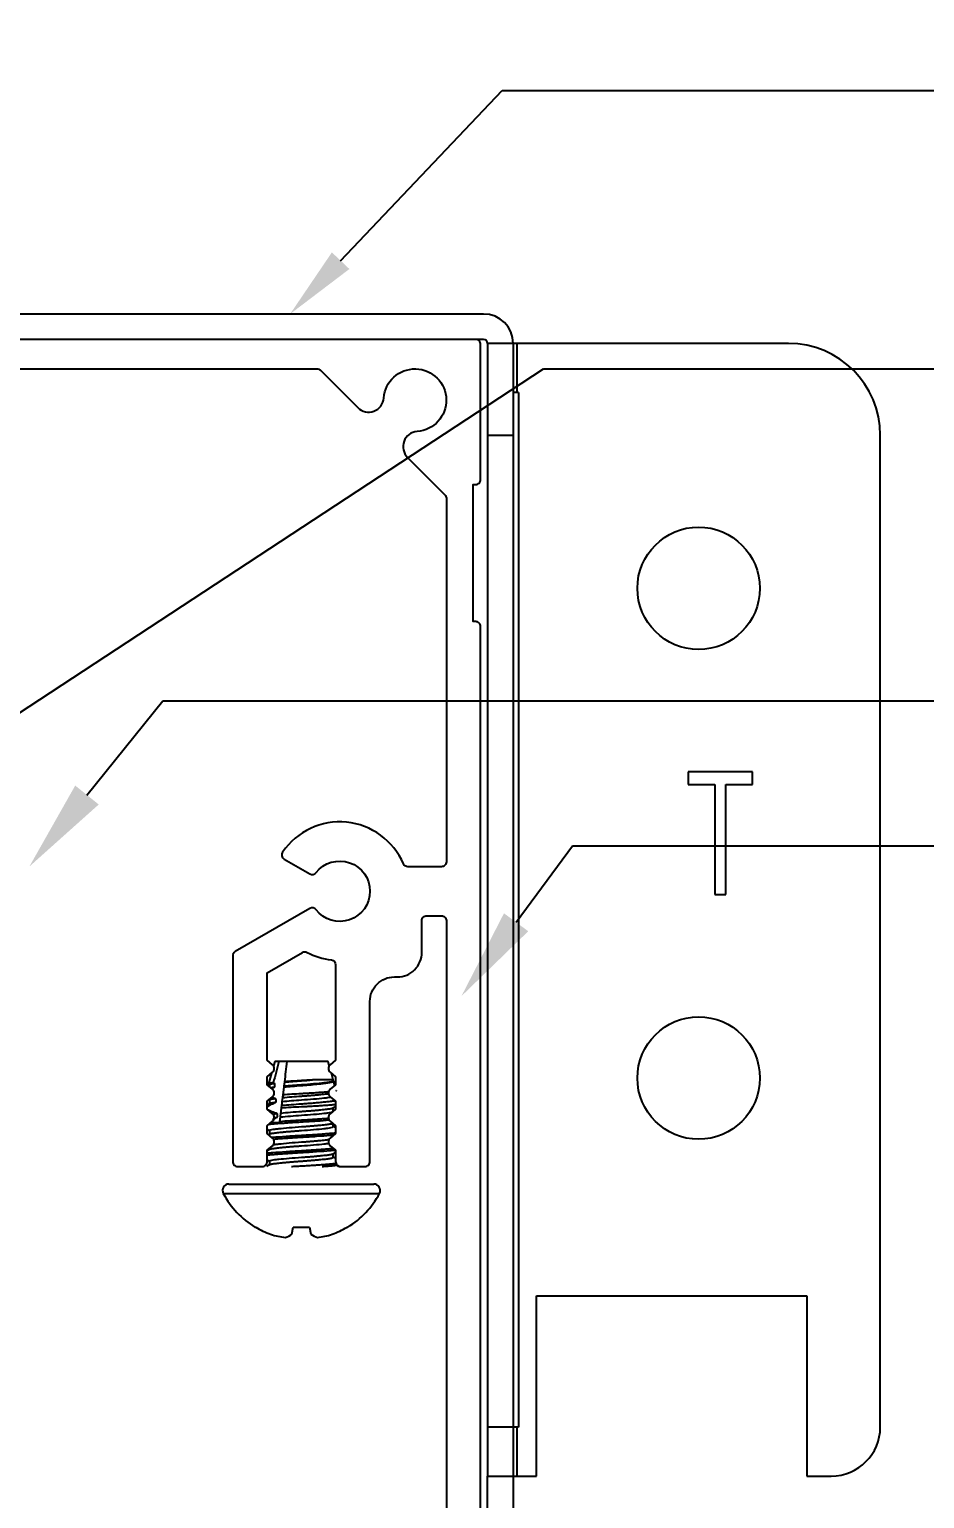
# Model space of a CAD drawing. Extents: x -3.31 to 5.76, y -0.45 to 4.26.
# Drawn here: x 0.578 to 2.407, y 1.26 to 4.26 of the extents above; entities that cross this region are included whole.
import ezdxf
from ezdxf import colors
from ezdxf.entities.mleader import LeaderData, LeaderLine
from ezdxf.math import Vec2, Vec3

# ---------------------------------------------------------------- set-up
doc = ezdxf.new("R2010")
doc.units = 0
doc.header["$LTSCALE"] = 0.5
doc.header["$MEASUREMENT"] = 0
doc.layers.add('CUST DWG', color=60, linetype='CONTINUOUS', lineweight=20)
for name, color, linetype in [('FAB DWG', 221, 'CONTINUOUS'), ('Hardware', 242, 'CONTINUOUS'), ('Housing', 150, 'CONTINUOUS'), ('Mounting', 4, 'CONTINUOUS')]:
    doc.layers.add(name, color=color, linetype=linetype)
doc.styles.add('LSAD_Standard', font='arial.ttf')
doc.styles.get("Standard").update_dxf_attribs({"font": 'arial.ttf'})

msp = doc.modelspace()

# ---------------------------------------------------------------- linework, layer by layer
at = {"layer": 'Hardware', "linetype": 'Continuous', "lineweight": 25, "transparency": 16777216}
for p, q in [((1.0795, 2.1521), (1.0771, 2.1435)), ((1.0878, 2.1521), (1.0795, 2.1521)), ((1.1051, 2.1521), (1.0878, 2.1521)), ((1.1885, 2.1521), (1.1051, 2.1521)), ((1.1909, 2.1435), (1.1885, 2.1521)), ((1.0728, 2.1284), (1.0666, 2.1066)), ((1.0689, 2.1052), (1.0689, 2.1009)), ((1.0968, 2.0842), (1.0987, 2.1002)), ((1.099, 2.1024), (1.1, 2.1103)), ((1.1991, 2.1148), (1.1566, 2.1148)), ((1.1991, 2.1148), (1.1952, 2.1284)), ((1.1991, 2.113), (1.1991, 2.1148)), ((1.2023, 2.1035), (1.1997, 2.1127)), ((1.0689, 2.074), (1.0689, 2.0665)), ((1.0737, 2.0972), (1.0736, 2.0969)), ((1.0951, 2.0708), (1.0961, 2.0787)), ((1.0629, 2.0551), (1.0629, 2.0551)), ((1.0641, 2.0598), (1.064, 2.0595)), ((1.0912, 2.0391), (1.0922, 2.047)), ((1.0935, 2.0573), (1.0941, 2.0629)), ((1.1991, 2.0509), (1.1991, 2.058)), ((1.0689, 2.0115), (1.0689, 2.004)), ((1.0897, 2.0271), (1.0713, 2.0271)), ((1.0897, 2.0271), (1.0901, 2.0301)), ((1.1991, 2.0193), (1.1991, 2.0251)), ((1.0689, 1.9751), (1.0689, 1.9728)), ((1.1991, 1.9568), (1.1991, 1.9642)), ((1.0689, 1.949), (1.0689, 1.9415)), ((0.986, 1.9021), (1.282, 1.9021)), ((0.9745, 1.8829), (1.2935, 1.8829)), ((1.0392, 1.814), (1.0407, 1.814)), ((1.1147, 1.7995), (1.1173, 1.814)), ((1.1173, 1.814), (1.1507, 1.814)), ((1.1507, 1.814), (1.1533, 1.7995)), ((1.2273, 1.814), (1.2288, 1.814))]:
    msp.add_line(p, q, dxfattribs=at)
for centre, radius, start, end in [((0.986, 1.8891), 0.013, 90, 207.9938), ((1.282, 1.8891), 0.013, 332.0062, 90), ((1.134, 1.9677), 0.1806, 207.9938, 238.3387), ((1.134, 1.9677), 0.1806, 301.6613, 332.0062), ((1.1336, 1.9699), 0.1815, 239.229, 249.8813), ((1.1344, 1.9699), 0.1815, 290.1187, 300.771), ((1.1171, 1.9435), 0.1512, 252.3082, 263.939), ((1.0901, 1.8349), 0.0431, 284.8076, 304.868), ((1.1779, 1.8349), 0.0431, 235.132, 255.1924), ((1.1509, 1.9435), 0.1512, 276.061, 287.6918)]:
    msp.add_arc(centre, radius, start, end, dxfattribs=at)
for start_param, end_param in [(5.267834, 5.285097), (5.338078, 5.356179), (5.412021, 5.431208)]:
    msp.add_ellipse((1.134, 2.3875), major_axis=(0, -0.5301), ratio=0.122785, start_param=start_param, end_param=end_param, dxfattribs=at)
for points in [[(1.0878, 2.1521), (1.0841, 2.1377), (1.0804, 2.1233), (1.0767, 2.1089)], [(1.1, 2.111), (1.1017, 2.1247), (1.1034, 2.1384), (1.1051, 2.1521)], [(1.0793, 2.1002), (1.0774, 2.0992), (1.0755, 2.0982), (1.0737, 2.0972)], [(1.0767, 2.1089), (1.0773, 2.1086), (1.078, 2.1083), (1.0787, 2.108)], [(1.0987, 2.1002), (1.0988, 2.1009), (1.0989, 2.1017), (1.099, 2.1024)], [(1.1, 2.1103), (1.1, 2.1105), (1.1, 2.1107), (1.1, 2.111)], [(1.1566, 2.1148), (1.1493, 2.1142), (1.1418, 2.1137), (1.134, 2.1133)], [(1.134, 2.113), (1.1414, 2.1136), (1.1492, 2.1141), (1.1566, 2.1148)], [(1.0679, 2.0742), (1.0682, 2.074), (1.0686, 2.0738), (1.0689, 2.0736)], [(1.0734, 2.0971), (1.0735, 2.0972), (1.0736, 2.0972), (1.0737, 2.0972)], [(1.064, 2.0597), (1.064, 2.0597), (1.064, 2.0598), (1.0641, 2.0598)], [(1.0758, 2.0451), (1.0781, 2.0454), (1.0808, 2.0458), (1.0842, 2.0462)], [(1.0941, 2.0629), (1.1063, 2.064), (1.1201, 2.065), (1.134, 2.066)], [(1.1985, 2.0576), (1.2003, 2.0587), (1.2022, 2.0598), (1.204, 2.0609)], [(1.1991, 2.0509), (1.1991, 2.0509), (1.1991, 2.0509), (1.1991, 2.0509)], [(1.064, 2.014), (1.0656, 2.013), (1.0673, 2.0121), (1.0689, 2.0111)], [(1.085, 2.0384), (1.0816, 2.0367), (1.0783, 2.035), (1.0749, 2.0333)], [(1.204, 2.0168), (1.2024, 2.0177), (1.2007, 2.0187), (1.1991, 2.0196)], [(1.0695, 2.0044), (1.0686, 2.0038), (1.0676, 2.0033), (1.0667, 2.0027)], [(1.0695, 1.9731), (1.0677, 1.972), (1.0658, 1.971), (1.064, 1.9699)], [(1.064, 1.9515), (1.0656, 1.9505), (1.0673, 1.9496), (1.0689, 1.9486)], [(1.1985, 1.9639), (1.2003, 1.965), (1.2022, 1.966), (1.204, 1.9671)], [(1.204, 1.9543), (1.2024, 1.9552), (1.2007, 1.9562), (1.1991, 1.9571)], [(1.0695, 1.9419), (1.0673, 1.9406), (1.0651, 1.9393), (1.0629, 1.938)], [(1.2077, 1.938), (1.2083, 1.9384), (1.2089, 1.9387), (1.2095, 1.9391)]]:
    msp.add_open_spline(points, degree=3, dxfattribs=at)
for points, knots in [([(1.0767, 2.1089), (1.0758, 2.1088), (1.074, 2.1086), (1.0718, 2.1082), (1.07, 2.1079), (1.0685, 2.1076), (1.0674, 2.1072), (1.0667, 2.1068), (1.0665, 2.1064), (1.0667, 2.1061), (1.0671, 2.106), (1.0672, 2.1059)], [0, 0, 0, 0, 0.112244, 0.224489, 0.339488, 0.454487, 0.576018, 0.697549, 0.822591, 0.947633, 1, 1, 1, 1]), ([(1.0672, 2.1059), (1.0675, 2.1057), (1.0681, 2.1054), (1.0687, 2.105), (1.0689, 2.1049)], [0, 0, 0, 0, 0.568127, 1, 1, 1, 1]), ([(1.0689, 2.1052), (1.0689, 2.1057), (1.0698, 2.1062), (1.0732, 2.1071), (1.0756, 2.1076), (1.0787, 2.108)], [0, 0, 0, 0, 0.5, 0.5, 1, 1, 1, 1]), ([(1.0714, 2.0988), (1.0715, 2.0989), (1.0725, 2.0991), (1.0747, 2.0996), (1.0778, 2.1), (1.0793, 2.1002)], [0.3191549, 0.3191549, 0.3191549, 0.3191549, 0.3566126, 0.6825629, 1, 1, 1, 1]), ([(1.0987, 2.1002), (1.1041, 2.1007), (1.1098, 2.1013), (1.1216, 2.1023), (1.1278, 2.1029), (1.134, 2.1034)], [0, 0, 0, 0, 0.5, 0.5, 1, 1, 1, 1]), ([(1.099, 2.1024), (1.1043, 2.1029), (1.1101, 2.1034), (1.122, 2.1044), (1.1281, 2.1048), (1.134, 2.1052)], [0, 0, 0, 0, 0.5, 0.5, 1, 1, 1, 1]), ([(1.134, 2.1133), (1.128, 2.1129), (1.1222, 2.1126), (1.1107, 2.1118), (1.1052, 2.1114), (1.1, 2.111)], [0, 0, 0, 0, 0.5, 0.5, 1, 1, 1, 1]), ([(1.1, 2.1103), (1.1052, 2.1108), (1.1108, 2.1113), (1.1224, 2.1122), (1.1283, 2.1126), (1.134, 2.113)], [0, 0, 0, 0, 0.5, 0.5, 1, 1, 1, 1]), ([(1.134, 2.1034), (1.1358, 2.1035), (1.1395, 2.1038), (1.1449, 2.1043), (1.1503, 2.1047), (1.1557, 2.1052), (1.1609, 2.1058), (1.1659, 2.1063), (1.1708, 2.1068), (1.1754, 2.1073), (1.1796, 2.1079), (1.1835, 2.1084), (1.1871, 2.1089), (1.1903, 2.1094), (1.193, 2.1098), (1.1953, 2.1103), (1.1971, 2.1108), (1.1985, 2.1113), (1.1994, 2.1118), (1.1997, 2.1124), (1.1997, 2.1129), (1.1993, 2.1132), (1.1991, 2.1134)], [0, 0, 0, 0, 0.048648, 0.0972962, 0.1472754, 0.1972547, 0.2473158, 0.2973769, 0.3488876, 0.4003983, 0.4505383, 0.5006782, 0.5522771, 0.6038759, 0.6539802, 0.7040826, 0.7557158, 0.807349, 0.8562902, 0.9052315, 0.9556005, 1, 1, 1, 1]), ([(1.134, 2.1052), (1.1421, 2.1058), (1.1507, 2.1064), (1.1668, 2.1078), (1.1742, 2.1085), (1.1832, 2.1095), (1.1859, 2.1098), (1.1905, 2.1104), (1.1924, 2.1107), (1.1973, 2.1116), (1.1991, 2.1123), (1.1991, 2.113)], [0, 0, 0, 0, 0.25, 0.25, 0.5, 0.5, 0.625, 0.625, 0.75, 0.75, 1, 1, 1, 1]), ([(1.0689, 2.074), (1.0689, 2.0745), (1.0701, 2.0751), (1.0733, 2.0759), (1.0746, 2.0761), (1.0776, 2.0766), (1.0793, 2.0768), (1.0812, 2.0771)], [0, 0, 0, 0, 0.5, 0.5, 0.75, 0.75, 1, 1, 1, 1]), ([(1.0746, 2.0799), (1.0746, 2.0798), (1.0746, 2.0798), (1.0747, 2.0798), (1.0769, 2.0789), (1.079, 2.0779), (1.0812, 2.0771)], [0.0001776785, 0.0001776785, 0.0001776785, 0.0001776785, 0.0001810115, 0.0001810115, 0.0001810115, 0.000362095, 0.000362095, 0.000362095, 0.000362095]), ([(1.0941, 2.0629), (1.0942, 2.0633), (1.0942, 2.0637), (1.0943, 2.0641), (1.0944, 2.0649), (1.0945, 2.0656), (1.0946, 2.0664), (1.0948, 2.0679), (1.0949, 2.0694), (1.0951, 2.0708)], [0.0000695081, 0.0000695081, 0.0000695081, 0.0000695081, 0.0001386637, 0.0001386637, 0.0001386637, 0.0002773283, 0.0002773283, 0.0002773283, 0.0005446923, 0.0005446923, 0.0005446923, 0.0005446923]), ([(1.0951, 2.0708), (1.1008, 2.0713), (1.1072, 2.0719), (1.1205, 2.073), (1.1274, 2.0735), (1.134, 2.074)], [0, 0, 0, 0, 0.5, 0.5, 1, 1, 1, 1]), ([(1.0961, 2.0787), (1.0962, 2.0798), (1.0964, 2.0809), (1.0965, 2.082), (1.0966, 2.0827), (1.0967, 2.0834), (1.0968, 2.0842)], [0, 0, 0, 0, 0.0001874354, 0.0001874354, 0.0001874354, 0.0003074882, 0.0003074882, 0.0003074882, 0.0003074882]), ([(1.0961, 2.0787), (1.1017, 2.0792), (1.1079, 2.0798), (1.1209, 2.0808), (1.1276, 2.0813), (1.134, 2.0818)], [0, 0, 0, 0, 0.5, 0.5, 1, 1, 1, 1]), ([(1.134, 2.0864), (1.1275, 2.0861), (1.121, 2.0857), (1.1084, 2.0849), (1.1024, 2.0846), (1.0968, 2.0842)], [0, 0, 0, 0, 0.5, 0.5, 1, 1, 1, 1]), ([(1.1895, 2.0902), (1.1887, 2.0901), (1.1865, 2.0899), (1.1827, 2.0896), (1.1781, 2.0893), (1.1732, 2.0889), (1.168, 2.0885), (1.1626, 2.0881), (1.1568, 2.0878), (1.1502, 2.0873), (1.1425, 2.0869), (1.1369, 2.0866), (1.134, 2.0864)], [0.4362175, 0.4362175, 0.4362175, 0.4362175, 0.4726258, 0.5252936, 0.5794574, 0.6336212, 0.686859, 0.7400967, 0.7948807, 0.8496647, 0.9243125, 1, 1, 1, 1]), ([(1.134, 2.0818), (1.1368, 2.082), (1.1423, 2.0824), (1.1507, 2.083), (1.1588, 2.0837), (1.1666, 2.0844), (1.1739, 2.0851), (1.1803, 2.0858), (1.1855, 2.0864), (1.1883, 2.0867), (1.1894, 2.0869)], [0, 0, 0, 0, 0.0884382, 0.1792117, 0.2716125, 0.3648493, 0.4580862, 0.550487, 0.6412605, 0.7087591, 0.7087591, 0.7087591, 0.7087591]), ([(1.134, 2.074), (1.1421, 2.0745), (1.1507, 2.0752), (1.1668, 2.0766), (1.1742, 2.0773), (1.1832, 2.0783), (1.1859, 2.0786), (1.1903, 2.0792), (1.1921, 2.0794), (1.1936, 2.0797)], [0, 0, 0, 0, 0.25, 0.25, 0.5, 0.5, 0.625, 0.625, 0.7398258, 0.7398258, 0.7398258, 0.7398258]), ([(1.134, 2.066), (1.1376, 2.0662), (1.1431, 2.0666), (1.1504, 2.0672), (1.156, 2.0676), (1.1619, 2.0681), (1.1678, 2.0686), (1.1736, 2.0692), (1.1791, 2.0697), (1.1842, 2.0702), (1.1889, 2.0707), (1.1933, 2.0712), (1.1973, 2.0717), (1.2002, 2.0721), (1.2018, 2.0724), (1.2023, 2.0724)], [0, 0, 0, 0, 0.0834251, 0.1260067, 0.1685884, 0.2182514, 0.2679144, 0.3190165, 0.3701187, 0.4198424, 0.4695662, 0.5207354, 0.5719047, 0.6216119, 0.6487071, 0.6487071, 0.6487071, 0.6487071]), ([(1.2052, 2.0931), (1.2052, 2.093), (1.2052, 2.0928), (1.2049, 2.0926), (1.2047, 2.0925)], [0, 0, 0, 0, 0.0476994, 0.08518842, 0.08518842, 0.08518842, 0.08518842]), ([(1.0695, 2.0669), (1.0682, 2.0661), (1.0664, 2.065), (1.0645, 2.064), (1.064, 2.0637)], [0, 0, 0, 0, 0.2434195, 0.3393253, 0.3393253, 0.3393253, 0.3393253]), ([(1.0819, 2.0693), (1.0787, 2.0676), (1.0755, 2.0659), (1.0723, 2.0642), (1.0706, 2.0633), (1.069, 2.0624), (1.0674, 2.0616), (1.0663, 2.061), (1.0652, 2.0604), (1.0641, 2.0598)], [0, 0, 0, 0, 0.0002790799, 0.0002790799, 0.0002790799, 0.0004186284, 0.0004186284, 0.0004186284, 0.0005157573, 0.0005157573, 0.0005157573, 0.0005157573]), ([(1.0651, 2.0541), (1.0661, 2.0536), (1.0671, 2.0532), (1.0682, 2.0527), (1.0699, 2.052), (1.0717, 2.0512), (1.0735, 2.0504), (1.077, 2.0489), (1.0806, 2.0475), (1.0842, 2.0462)], [0.0000617261, 0.0000617261, 0.0000617261, 0.0000617261, 0.0001468909, 0.0001468909, 0.0001468909, 0.000293784, 0.000293784, 0.000293784, 0.000587968, 0.000587968, 0.000587968, 0.000587968]), ([(1.0695, 2.0669), (1.07, 2.0671), (1.0709, 2.0675), (1.0737, 2.0682), (1.0773, 2.0687), (1.0804, 2.0691), (1.0819, 2.0693)], [0, 0, 0, 0, 0.2512786, 0.5053271, 0.7529688, 1, 1, 1, 1]), ([(1.0912, 2.0391), (1.0971, 2.0397), (1.1041, 2.0404), (1.1189, 2.0416), (1.1266, 2.0422), (1.134, 2.0427)], [0, 0, 0, 0, 0.5, 0.5, 1, 1, 1, 1]), ([(1.0922, 2.047), (1.0924, 2.0487), (1.0926, 2.0505), (1.0928, 2.0523), (1.093, 2.0532), (1.0931, 2.0541), (1.0932, 2.055), (1.0933, 2.0558), (1.0934, 2.0566), (1.0935, 2.0573)], [0, 0, 0, 0, 0.0003045363, 0.0003045363, 0.0003045363, 0.0004568481, 0.0004568481, 0.0004568481, 0.000587397, 0.000587397, 0.000587397, 0.000587397]), ([(1.0922, 2.047), (1.0981, 2.0476), (1.1049, 2.0483), (1.1193, 2.0495), (1.1268, 2.05), (1.134, 2.0505)], [0, 0, 0, 0, 0.5, 0.5, 1, 1, 1, 1]), ([(1.134, 2.0596), (1.1269, 2.0592), (1.1199, 2.0589), (1.1063, 2.0581), (1.0996, 2.0577), (1.0935, 2.0573)], [0, 0, 0, 0, 0.5, 0.5, 1, 1, 1, 1]), ([(1.204, 2.0642), (1.2033, 2.0641), (1.2016, 2.0639), (1.1984, 2.0636), (1.1943, 2.0633), (1.1898, 2.0629), (1.1849, 2.0626), (1.1796, 2.0622), (1.174, 2.0618), (1.168, 2.0614), (1.1618, 2.061), (1.1541, 2.0606), (1.1448, 2.0601), (1.1376, 2.0597), (1.134, 2.0596)], [0.310841, 0.310841, 0.310841, 0.310841, 0.3447317, 0.3986166, 0.4512196, 0.5038226, 0.5579182, 0.6120137, 0.6652134, 0.718413, 0.7731576, 0.8279021, 0.9131695, 1, 1, 1, 1]), ([(1.134, 2.0505), (1.1368, 2.0507), (1.1423, 2.0511), (1.1507, 2.0518), (1.1588, 2.0524), (1.1666, 2.0531), (1.1739, 2.0538), (1.1803, 2.0545), (1.1859, 2.0552), (1.1905, 2.0557), (1.1942, 2.0563), (1.197, 2.057), (1.198, 2.0574), (1.1985, 2.0576)], [0, 0, 0, 0, 0.088435, 0.179206, 0.271603, 0.364837, 0.458071, 0.550469, 0.641239, 0.729674, 0.818109, 0.90888, 1, 1, 1, 1]), ([(1.134, 2.0427), (1.1421, 2.0433), (1.1507, 2.0439), (1.1668, 2.0453), (1.1742, 2.046), (1.1832, 2.047), (1.1859, 2.0473), (1.1905, 2.0479), (1.1924, 2.0482), (1.1953, 2.0488), (1.1964, 2.049), (1.1972, 2.0493)], [0, 0, 0, 0, 0.25, 0.25, 0.5, 0.5, 0.625, 0.625, 0.75, 0.75, 0.8498035, 0.8498035, 0.8498035, 0.8498035]), ([(1.068, 2.0244), (1.0683, 2.0244), (1.0706, 2.0246), (1.0756, 2.0251), (1.0838, 2.0258), (1.0929, 2.0264), (1.1027, 2.0271), (1.113, 2.0278), (1.1235, 2.0285), (1.1305, 2.0289), (1.134, 2.0291)], [0.443136, 0.443136, 0.443136, 0.443136, 0.4520709, 0.5296362, 0.6085858, 0.6882465, 0.7679072, 0.8468569, 0.9244221, 1, 1, 1, 1]), ([(1.0689, 2.0115), (1.0689, 2.0122), (1.0707, 2.0129), (1.0756, 2.0138), (1.0775, 2.0141), (1.0821, 2.0147), (1.0848, 2.015), (1.0938, 2.016), (1.1012, 2.0167), (1.1173, 2.0181), (1.1259, 2.0187), (1.134, 2.0193)], [0, 0, 0, 0, 0.25, 0.25, 0.375, 0.375, 0.5, 0.5, 0.75, 0.75, 1, 1, 1, 1]), ([(1.0695, 2.0044), (1.07, 2.0046), (1.071, 2.005), (1.0738, 2.0057), (1.0775, 2.0063), (1.0821, 2.0069), (1.0877, 2.0075), (1.0941, 2.0082), (1.1014, 2.0089), (1.1092, 2.0096), (1.1173, 2.0102), (1.1257, 2.0109), (1.1312, 2.0113), (1.134, 2.0115)], [0, 0, 0, 0, 0.091126, 0.181896, 0.270331, 0.358765, 0.449535, 0.541932, 0.635165, 0.728398, 0.820796, 0.911565, 1, 1, 1, 1]), ([(1.0787, 2.0377), (1.0789, 2.0377), (1.0809, 2.0379), (1.0831, 2.0382), (1.085, 2.0384)], [0.7201844, 0.7201844, 0.7201844, 0.7201844, 0.7561037, 1, 1, 1, 1]), ([(1.0901, 2.0301), (1.0902, 2.0309), (1.0903, 2.0317), (1.0904, 2.0325), (1.0905, 2.0336), (1.0907, 2.0348), (1.0908, 2.0359), (1.091, 2.037), (1.0911, 2.0381), (1.0912, 2.0391)], [0, 0, 0, 0, 0.0001386643, 0.0001386643, 0.0001386643, 0.0003506124, 0.0003506124, 0.0003506124, 0.0005626753, 0.0005626753, 0.0005626753, 0.0005626753]), ([(1.0901, 2.0301), (1.0968, 2.0306), (1.1041, 2.0311), (1.119, 2.0321), (1.1266, 2.0326), (1.134, 2.033)], [0, 0, 0, 0, 0.5, 0.5, 1, 1, 1, 1]), ([(1.134, 2.033), (1.1375, 2.0332), (1.1445, 2.0335), (1.155, 2.0342), (1.1653, 2.0349), (1.1751, 2.0356), (1.1831, 2.0362), (1.1877, 2.0365), (1.1894, 2.0367)], [0, 0, 0, 0, 0.0755779, 0.1531431, 0.2320928, 0.3117535, 0.3914142, 0.441521, 0.441521, 0.441521, 0.441521]), ([(1.134, 2.0291), (1.1443, 2.0296), (1.155, 2.0303), (1.1746, 2.0316), (1.1834, 2.0323), (1.1907, 2.0329)], [0, 0, 0, 0, 0.25, 0.25, 0.483276, 0.483276, 0.483276, 0.483276]), ([(1.134, 2.0193), (1.1368, 2.0195), (1.1423, 2.0199), (1.1507, 2.0205), (1.1588, 2.0212), (1.1666, 2.0219), (1.1739, 2.0226), (1.1803, 2.0233), (1.1859, 2.0239), (1.1905, 2.0245), (1.1942, 2.0251), (1.197, 2.0257), (1.198, 2.0262), (1.1985, 2.0264)], [0, 0, 0, 0, 0.088435, 0.179204, 0.271602, 0.364835, 0.458068, 0.550465, 0.641235, 0.729669, 0.818104, 0.908874, 1, 1, 1, 1]), ([(1.134, 2.0115), (1.1421, 2.012), (1.1507, 2.0127), (1.1668, 2.0141), (1.1742, 2.0148), (1.1832, 2.0158), (1.1859, 2.0161), (1.1905, 2.0167), (1.1924, 2.017), (1.1973, 2.0179), (1.1991, 2.0186), (1.1991, 2.0193)], [0, 0, 0, 0, 0.25, 0.25, 0.5, 0.5, 0.625, 0.625, 0.75, 0.75, 1, 1, 1, 1]), ([(1.0695, 1.9731), (1.07, 1.9733), (1.071, 1.9738), (1.0738, 1.9744), (1.0775, 1.975), (1.0821, 1.9756), (1.0877, 1.9763), (1.0941, 1.9769), (1.1014, 1.9776), (1.1092, 1.9783), (1.1173, 1.979), (1.1257, 1.9796), (1.1312, 1.98), (1.134, 1.9802)], [0, 0, 0, 0, 0.091126, 0.181896, 0.270331, 0.358765, 0.449535, 0.541932, 0.635165, 0.728398, 0.820796, 0.911565, 1, 1, 1, 1]), ([(1.073, 1.9975), (1.0739, 1.9976), (1.0748, 1.9977), (1.0833, 1.9984), (1.0927, 1.9991), (1.113, 2.0005), (1.1238, 2.0011), (1.134, 2.0017)], [0.4683788, 0.4683788, 0.4683788, 0.4683788, 0.5, 0.5, 0.75, 0.75, 1, 1, 1, 1]), ([(1.0768, 1.9939), (1.079, 1.9941), (1.0842, 1.9945), (1.0929, 1.9952), (1.1027, 1.9959), (1.113, 1.9966), (1.1235, 1.9972), (1.1305, 1.9976), (1.134, 1.9978)], [0.5399853, 0.5399853, 0.5399853, 0.5399853, 0.6085858, 0.6882465, 0.7679072, 0.8468569, 0.9244221, 1, 1, 1, 1]), ([(1.0772, 1.9828), (1.078, 1.9829), (1.0789, 1.983), (1.0821, 1.9834), (1.0848, 1.9837), (1.0938, 1.9847), (1.1012, 1.9854), (1.1173, 1.9868), (1.1259, 1.9875), (1.134, 1.988)], [0.325081, 0.325081, 0.325081, 0.325081, 0.375, 0.375, 0.5, 0.5, 0.75, 0.75, 1, 1, 1, 1]), ([(1.134, 2.0017), (1.1375, 2.0019), (1.1445, 2.0023), (1.155, 2.0029), (1.1653, 2.0036), (1.1751, 2.0043), (1.1842, 2.005), (1.1924, 2.0057), (1.1989, 2.0063), (1.2025, 2.0066), (1.204, 2.0068)], [0, 0, 0, 0, 0.0755779, 0.1531431, 0.2320928, 0.3117535, 0.3914142, 0.4703638, 0.5479291, 0.6090833, 0.6090833, 0.6090833, 0.6090833]), ([(1.134, 1.9978), (1.1443, 1.9984), (1.155, 1.999), (1.1753, 2.0004), (1.1847, 2.0011), (1.1956, 2.0021), (1.1985, 2.0023), (1.2011, 2.0026)], [0, 0, 0, 0, 0.25, 0.25, 0.5, 0.5, 0.6088032, 0.6088032, 0.6088032, 0.6088032]), ([(1.134, 1.988), (1.1368, 1.9882), (1.1423, 1.9886), (1.1507, 1.9893), (1.1588, 1.9899), (1.1666, 1.9906), (1.1739, 1.9913), (1.1803, 1.992), (1.1859, 1.9927), (1.1892, 1.9931), (1.1907, 1.9933), (1.1908, 1.9933)], [0, 0, 0, 0, 0.0884346, 0.1792045, 0.2716016, 0.3648347, 0.4580677, 0.5504648, 0.6412347, 0.7296693, 0.7396386, 0.7396386, 0.7396386, 0.7396386]), ([(1.134, 1.9802), (1.1421, 1.9808), (1.1507, 1.9814), (1.1668, 1.9828), (1.1742, 1.9835), (1.1832, 1.9845), (1.1859, 1.9848), (1.1887, 1.9852), (1.1892, 1.9853), (1.1897, 1.9853)], [0, 0, 0, 0, 0.25, 0.25, 0.5, 0.5, 0.625, 0.625, 0.6524322, 0.6524322, 0.6524322, 0.6524322]), ([(1.064, 1.9654), (1.0646, 1.9654), (1.0651, 1.9655), (1.0686, 1.9658), (1.072, 1.9662), (1.0833, 1.9671), (1.0927, 1.9679), (1.113, 1.9692), (1.1238, 1.9699), (1.134, 1.9705)], [0.3494771, 0.3494771, 0.3494771, 0.3494771, 0.375, 0.375, 0.5, 0.5, 0.75, 0.75, 1, 1, 1, 1]), ([(1.064, 1.9615), (1.0655, 1.9616), (1.0691, 1.962), (1.0756, 1.9626), (1.0838, 1.9633), (1.0929, 1.9639), (1.1027, 1.9646), (1.113, 1.9653), (1.1235, 1.966), (1.1305, 1.9664), (1.134, 1.9666)], [0.3909167, 0.3909167, 0.3909167, 0.3909167, 0.4520709, 0.5296362, 0.6085858, 0.6882465, 0.7679072, 0.8468569, 0.9244221, 1, 1, 1, 1]), ([(1.0689, 1.949), (1.0689, 1.9497), (1.0707, 1.9504), (1.0756, 1.9513), (1.0775, 1.9516), (1.0821, 1.9522), (1.0848, 1.9525), (1.0938, 1.9535), (1.1012, 1.9542), (1.1173, 1.9556), (1.1259, 1.9562), (1.134, 1.9568)], [0, 0, 0, 0, 0.25, 0.25, 0.375, 0.375, 0.5, 0.5, 0.75, 0.75, 1, 1, 1, 1]), ([(1.0695, 1.9419), (1.07, 1.9421), (1.071, 1.9425), (1.0738, 1.9432), (1.0775, 1.9438), (1.0821, 1.9444), (1.0877, 1.945), (1.0941, 1.9457), (1.1014, 1.9464), (1.1092, 1.9471), (1.1173, 1.9477), (1.1257, 1.9484), (1.134, 1.949), (1.1423, 1.9496), (1.1507, 1.9502), (1.1588, 1.9509), (1.1666, 1.9516), (1.1739, 1.9523), (1.1803, 1.9529), (1.1859, 1.9536), (1.1905, 1.9542), (1.1942, 1.9548), (1.197, 1.9554), (1.1987, 1.9561), (1.199, 1.9566), (1.1991, 1.9568)], [0, 0, 0, 0, 0.043507, 0.086844, 0.129067, 0.171289, 0.214626, 0.25874, 0.303253, 0.347767, 0.391881, 0.435218, 0.47744, 0.519662, 0.562999, 0.607113, 0.651627, 0.69614, 0.740254, 0.783591, 0.825813, 0.868036, 0.911373, 0.955487, 1, 1, 1, 1]), ([(1.134, 1.9705), (1.1375, 1.9707), (1.1445, 1.971), (1.155, 1.9717), (1.1653, 1.9724), (1.1751, 1.9731), (1.1842, 1.9738), (1.1923, 1.9744), (1.197, 1.9749), (1.1992, 1.9751)], [0, 0, 0, 0, 0.0755779, 0.1531431, 0.2320928, 0.3117535, 0.3914142, 0.4703638, 0.5467648, 0.5467648, 0.5467648, 0.5467648]), ([(1.134, 1.9666), (1.1443, 1.9671), (1.155, 1.9678), (1.1753, 1.9692), (1.1847, 1.9699), (1.196, 1.9709), (1.1994, 1.9712), (1.2026, 1.9715), (1.203, 1.9715), (1.2033, 1.9716)], [0, 0, 0, 0, 0.25, 0.25, 0.5, 0.5, 0.625, 0.625, 0.6400216, 0.6400216, 0.6400216, 0.6400216]), ([(1.134, 1.9568), (1.1368, 1.957), (1.1423, 1.9574), (1.1507, 1.958), (1.1588, 1.9587), (1.1666, 1.9594), (1.1739, 1.9601), (1.1803, 1.9608), (1.1859, 1.9614), (1.1905, 1.962), (1.1942, 1.9626), (1.197, 1.9632), (1.198, 1.9637), (1.1985, 1.9639)], [0, 0, 0, 0, 0.088435, 0.179204, 0.271602, 0.364835, 0.458068, 0.550465, 0.641235, 0.729669, 0.818104, 0.908874, 1, 1, 1, 1]), ([(1.1135, 1.938), (1.1168, 1.9382), (1.1236, 1.9386), (1.134, 1.9392), (1.1445, 1.9398), (1.155, 1.9404), (1.1653, 1.9411), (1.1751, 1.9418), (1.1842, 1.9425), (1.1924, 1.9432), (1.1992, 1.9438), (1.203, 1.9442), (1.2047, 1.9444)], [0.4055986, 0.4055986, 0.4055986, 0.4055986, 0.4442206, 0.4832737, 0.5223268, 0.5624068, 0.6032021, 0.6443649, 0.6855277, 0.7263231, 0.7664031, 0.802953, 0.802953, 0.802953, 0.802953]), ([(1.1763, 1.938), (1.179, 1.9382), (1.1846, 1.9386), (1.1924, 1.9393), (1.1994, 1.9399), (1.2041, 1.9404), (1.2064, 1.9407), (1.2071, 1.9408)], [0.6832939, 0.6832939, 0.6832939, 0.6832939, 0.7189803, 0.7597757, 0.7998557, 0.8389088, 0.8553483, 0.8553483, 0.8553483, 0.8553483])]:
    msp.add_open_spline(points, degree=3, knots=knots, dxfattribs=at)
at = {"layer": 'Housing', "linetype": 'Continuous', "lineweight": 25, "transparency": 16777216}
for points in [[(1.5, 0.586), (1.5, 3.0405, 0.414214), (1.49, 3.0505), (1.485, 3.0505), (1.485, 3.3305), (1.49, 3.3305, 0.414214), (1.5, 3.3405), (1.5, 3.6165, 0.414214), (1.49, 3.6265), (0.1603, 3.6265, 0.414214)], [(0.5097, 3.5665), (1.166, 3.5665, -0.198912), (1.173, 3.5636), (1.2493, 3.4873, 0.642942), (1.3022, 3.507, -2.192002), (1.3705, 3.4387, 0.642942), (1.3508, 3.3858), (1.4272, 3.3094, -0.198912), (1.4301, 3.3024), (1.4301, 2.56, -0.414214), (1.4201, 2.55), (1.3516, 2.55, -0.299392), (1.3424, 2.556, 0.590856), (1.0957, 2.5799, 0.436688), (1.0989, 2.5656), (1.1512, 2.5354, 0.373687), (1.1641, 2.5379, -2.900941), (1.1641, 2.4621, 0.373687), (1.1512, 2.4646), (0.999, 2.3767, 0.267949), (0.994, 2.3681), (0.994, 1.948, 0.414214), (1.004, 1.938), (1.054, 1.938, 0.414214), (1.064, 1.948), (1.064, 1.971), (1.0751, 1.9803, 0.466307), (1.0751, 1.9957), (1.064, 2.005), (1.064, 2.021), (1.0751, 2.0303, 0.466308), (1.0751, 2.0457), (1.064, 2.055), (1.064, 2.071), (1.0751, 2.0803, 0.466308), (1.0751, 2.0957), (1.064, 2.105), (1.064, 2.121), (1.0751, 2.1303, 0.466307), (1.0751, 2.1457), (1.064, 2.155), (1.064, 2.3334), (1.1361, 2.3751, -0.259204), (1.1458, 2.3752, 0.09238), (1.1952, 2.3596, -0.378796), (1.204, 2.3496), (1.204, 2.155), (1.1929, 2.1457, 0.466308), (1.1929, 2.1303), (1.204, 2.121), (1.204, 2.105), (1.1929, 2.0957, 0.466308), (1.1929, 2.0803), (1.204, 2.071), (1.204, 2.055), (1.1929, 2.0457, 0.466308), (1.1929, 2.0303), (1.204, 2.021), (1.204, 2.005), (1.1929, 1.9957, 0.466308), (1.1929, 1.9803), (1.204, 1.971), (1.204, 1.948, 0.414214), (1.214, 1.938), (1.264, 1.938, 0.414214), (1.274, 1.948), (1.274, 2.275, -0.414214), (1.324, 2.325), (1.33, 2.325, 0.414214), (1.38, 2.375), (1.38, 2.44, -0.414214), (1.39, 2.45), (1.4201, 2.45, -0.414214), (1.4301, 2.44), (1.4301, 1.1738, -0.414214)]]:
    msp.add_lwpolyline(points, format="xyb", dxfattribs=at)
at = {"layer": 'Mounting', "linetype": 'Continuous', "lineweight": 25, "transparency": 16777216}
for p, q in [((1.5063, 3.6785), (-1.5077, 3.6785)), ((1.5063, 3.6265), (-1.5077, 3.6265)), ((1.5143, 3.6185), (1.5143, 1.406)), ((2.1288, 3.6185), (1.5143, 3.6185)), ((1.5663, 3.6185), (1.5663, 0.1052)), ((1.5743, 3.6185), (1.5743, 3.5185)), ((1.5776, 3.5185), (1.5663, 3.5185)), ((1.5776, 3.5185), (1.5776, 1.406)), ((1.5143, 3.431), (1.5663, 3.431)), ((2.3163, 1.406), (2.3163, 3.431)), ((1.9241, 2.7435), (1.9241, 2.7179)), ((2.0555, 2.7435), (1.9241, 2.7435)), ((2.0555, 2.7179), (2.0555, 2.7435)), ((1.9241, 2.7179), (1.9785, 2.7179)), ((1.9785, 2.7179), (1.9785, 2.4935)), ((2.001, 2.7179), (2.0555, 2.7179)), ((2.001, 2.4935), (2.001, 2.7179)), ((1.9785, 2.4935), (2.001, 2.4935)), ((1.6143, 1.306), (1.6143, 1.6741)), ((1.6143, 1.6741), (2.1663, 1.6741)), ((2.1663, 1.6741), (2.1663, 1.306)), ((1.5776, 1.406), (1.5143, 1.406)), ((1.5143, 1.406), (1.5143, 1.306)), ((1.5743, 1.406), (1.5743, 1.306)), ((1.5143, 1.306), (1.6143, 1.306)), ((1.5143, 0.1052), (1.5143, 1.306)), ((2.1663, 1.306), (2.2163, 1.306))]:
    msp.add_line(p, q, dxfattribs=at)
for centre in [(1.9453, 3.1185), (1.9453, 2.1185)]:
    msp.add_circle(centre, 0.125, dxfattribs=at)
for centre, radius, start, end in [((1.5063, 3.6185), 0.06, 0, 90), ((1.5063, 3.6185), 0.008, 0, 90), ((2.1288, 3.431), 0.1875, 0, 90), ((2.2163, 1.406), 0.1, 270, 0)]:
    msp.add_arc(centre, radius, start, end, dxfattribs=at)

# ---------------------------------------------------------------- leaders
at = {"layer": 'CUST DWG', "ltscale": 0.5, "transparency": 16777216}
ml = msp.add_multileader_mtext('Standard', dxfattribs=at)
ml.set_content('\\A1;DRIVER', color=256, style='LSAD_Standard')
ml.set_leader_properties()
ml.build(insert=Vec2(0, 0))
ml.multileader.update_dxf_attribs({"text_left_attachment_type": 2, "dogleg_length": 0.36, "arrow_head_size": 0.1875})
ctx = ml.context
ctx.base_point, ctx.char_height, ctx.arrow_head_size, ctx.landing_gap_size, ctx.plane_origin = Vec3(2.5138, 2.8888), 0.1875, 0.1875, 0.09, Vec3(1.038, 3.4332)
ctx.left_attachment = 2
notes = []
notes.append((ctx, [(0, (1, 1, 0), (0.8511, 2.8888), (1, 0), 1.6627, [(0, [(0.5785, 2.5504)], 0, [])])]))
ctx.mtext.insert, ctx.mtext.width, ctx.mtext.defined_height, ctx.mtext.flow_direction = Vec3(2.6038, 2.9825), 3.15153, 0.8541, 5
ml = msp.add_multileader_mtext('Standard', dxfattribs=at)
ml.set_content('\\A1;HOUSING', color=256, style='LSAD_Standard')
ml.set_leader_properties()
ml.build(insert=Vec2(0, 0))
ml.multileader.update_dxf_attribs({"dogleg_length": 0.36, "arrow_head_size": 0.1875})
ctx = ml.context
ctx.base_point, ctx.char_height, ctx.arrow_head_size, ctx.landing_gap_size, ctx.plane_origin = Vec3(2.5138, 2.5925), 0.1875, 0.1875, 0.09, Vec3(0.4778, 2.0577)
notes.append((ctx, [(0, (1, 1, 0), (1.688, 2.5925), (1, 0), 0.8258, [(0, [(1.461, 2.2859)], 0, [])])]))
ctx.mtext.insert, ctx.mtext.width, ctx.mtext.defined_height, ctx.mtext.flow_direction = Vec3(2.6038, 2.6879), 3.15153, 0.8541, 5
at = {"layer": 'FAB DWG', "transparency": 16777216}
ml = msp.add_multileader_mtext('Standard', dxfattribs=at)
ml.set_content('GRID BRACKET\\P(BK01124)', color=256)
ml.set_leader_properties()
ml.build(insert=Vec2(0, 0))
ml.multileader.update_dxf_attribs({"text_right_attachment_type": 6, "dogleg_length": 0.36, "arrow_head_size": 0.15})
ctx = ml.context
ctx.base_point, ctx.char_height, ctx.arrow_head_size, ctx.landing_gap_size, ctx.plane_origin = Vec3(2.5138, 4.1352), 0.188, 0.15, 0.09, Vec3(1.2535, 3.3176)
ctx.right_attachment = 6
notes.append((ctx, [(0, (1, 1, 0), (1.544, 4.1352), (1, 0), 0.9698, [(0, [(1.111, 3.6785)], 0, [])])]))
ctx.mtext.insert, ctx.mtext.width, ctx.mtext.defined_height, ctx.mtext.flow_direction = Vec3(2.6038, 4.2569), 2.307685, 0.426, 5
ml = msp.add_multileader_mtext('Standard', dxfattribs=at)
ml.set_content('\\A1;#8-32 X {\\H0.7x;\\S1/4;}" SCREW HW00814', color=256)
ml.set_leader_properties()
ml.build(insert=Vec2(0, 0))
ml.multileader.update_dxf_attribs({"text_right_attachment_type": 6, "dogleg_length": 1.6812, "arrow_head_size": 0.15})
ctx = ml.context
ctx.base_point, ctx.char_height, ctx.arrow_head_size, ctx.landing_gap_size, ctx.plane_origin = Vec3(2.5138, 3.5664), 0.188, 0.15, 0.09, Vec3(1.3379, 1.7334)
ctx.right_attachment = 6
notes.append((ctx, [(0, (1, 1, 0), (1.6283, 3.5664), (1, 0), 0.8855, [(0, [(-0.241, 3.216), (-1.017, 1.8301)], 0, [])])]))
ctx.mtext.insert, ctx.mtext.width, ctx.mtext.defined_height, ctx.mtext.flow_direction = Vec3(2.6038, 3.662), 2.307685, 0.426, 5
for ctx, leaders in notes:
    for number, flags, end, landing, length, lines in leaders:
        leader = LeaderData()
        leader.index, (leader.has_last_leader_line, leader.has_dogleg_vector, leader.attachment_direction) = number, flags
        leader.last_leader_point, leader.dogleg_vector, leader.dogleg_length = Vec3(end), Vec3(landing), length
        for number, points, colour, breaks in lines:
            line = LeaderLine()
            line.index, line.vertices, line.color, line.breaks = number, Vec3.list(points), colors.encode_raw_color(colour), breaks
            leader.lines.append(line)
        ctx.leaders.append(leader)

doc.saveas('drawing.dxf')
